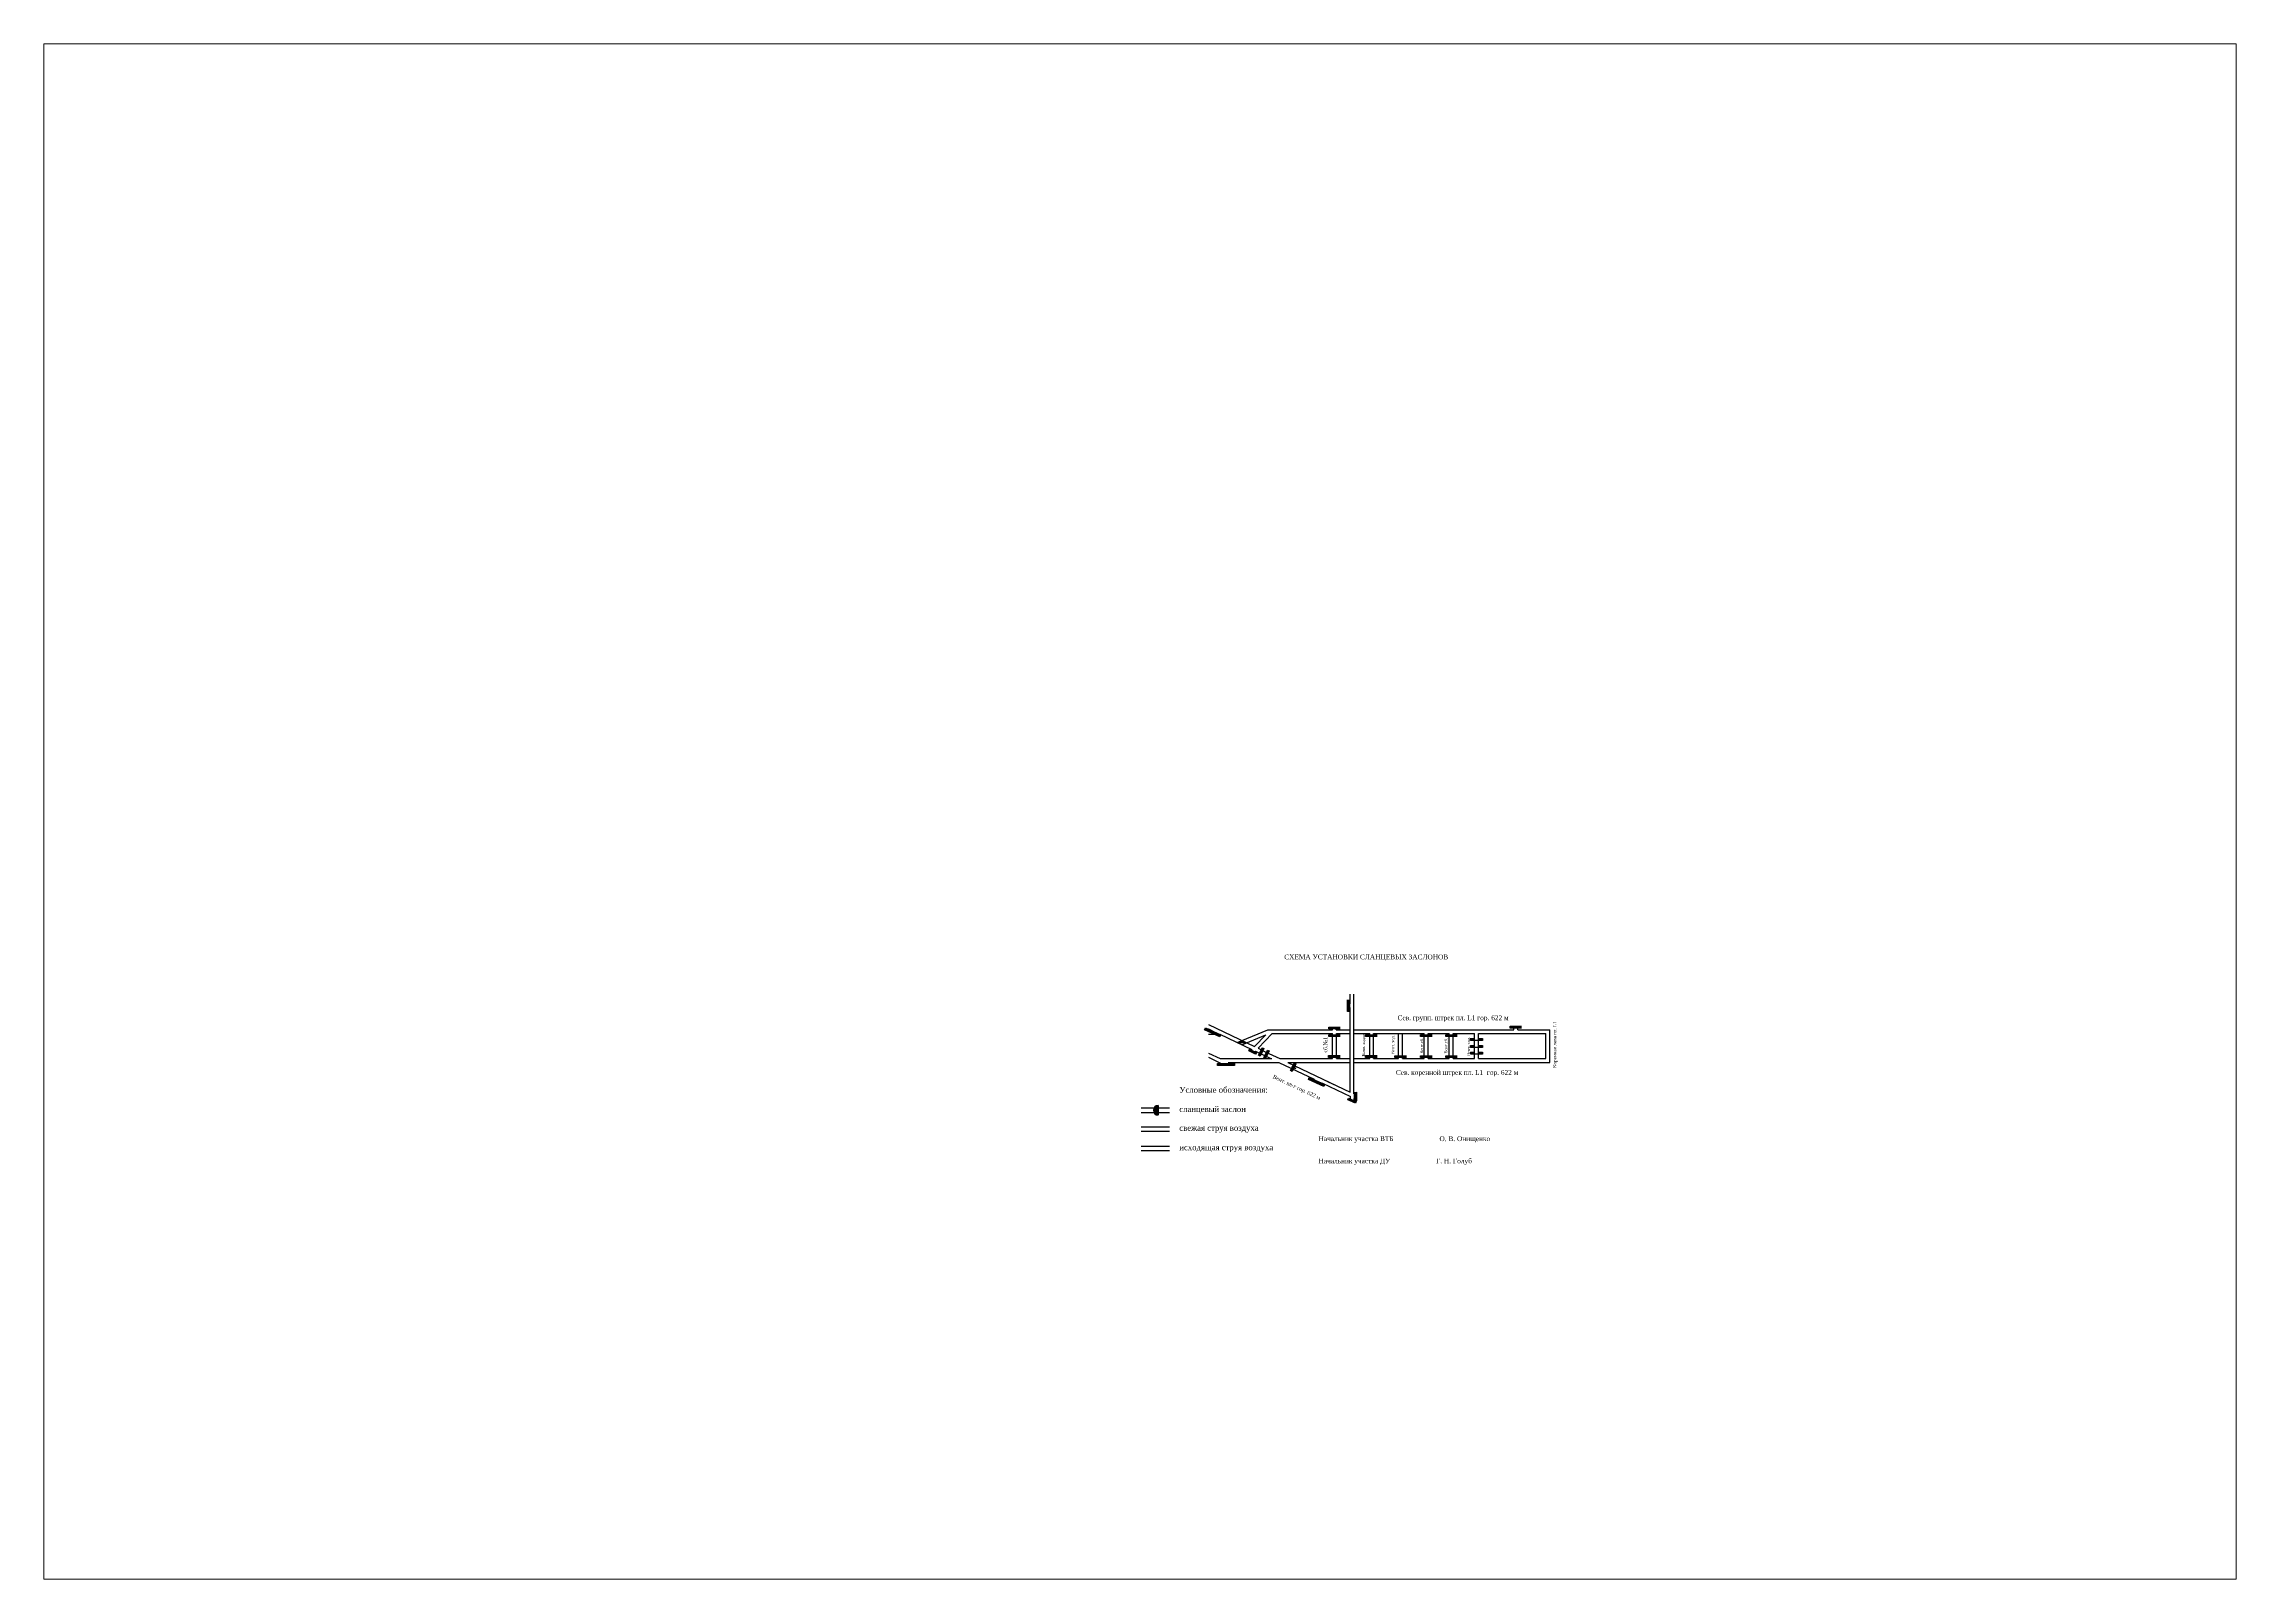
# Paper-space layout 'Layout2' of a CAD drawing. Header units: millimetres. Extents: x 29 to 262, y 20 to 183.
# The model-space entities are those that its viewports show. They can reach past a viewport. Long polylines and large blocks are cut down to what shows.
import ezdxf

# ---------------------------------------------------------------- set-up
doc = ezdxf.new("R2010")
doc.units = ezdxf.units.MM
for name, color, linetype in [('Двери', 7, 'Continuous'), ('Перемычки 01', 7, 'Continuous'), ('Уловные обозн схема сланц', 7, 'Continuous')]:
    doc.layers.add(name, color=color, linetype=linetype)
doc.styles.get("Standard").update_dxf_attribs({"font": 'TIMES.TTF', "height": 10})

msp = doc.modelspace()

# ---------------------------------------------------------------- hatches: boundary and pattern name
for color, points in [(256, [(-173.4, -284.9), (-178.3, -287), (-168.5, -287.2)]), (3, [(-165.3, -294.1), (-166, -295.5), (-159.2, -299), (-158.5, -297.6)]), (256, [(-121.6, -311.8), (-121.7, -312), (-119.6, -312.9), (-119.5, -312.8)]), (256, [(-120.6, -312.3), (-120.7, -312.4), (-119.2, -313.1), (-119.2, -313)]), (256, [(-117.5, -313.9), (-117.4, -313.8), (-119.4, -312.8), (-119.5, -313)])]:
    msp.add_hatch(color=color).paths.add_polyline_path(points)
h = msp.add_hatch(color=256)
h.paths.add_polyline_path([(-165.3, -293.9), (-166.2, -295.5), (-159.2, -299.2), (-158.3, -297.6)])
h.paths.add_polyline_path([(-158.5, -297.6), (-159.2, -299), (-166, -295.5), (-165.3, -294.1)], flags=16)
h = msp.add_hatch(color=256)
h.paths.add_polyline_path([(-150.5, -293.2), (-152.2, -292.4), (-156, -300.2), (-154.3, -301)])
h.paths.add_polyline_path([(-150.7, -293.3), (-152.1, -292.6), (-155.8, -300.1), (-154.4, -300.8)], flags=16)
h = msp.add_hatch(color=256)
h.paths.add_polyline_path([(-145.1, -295.7), (-146.8, -294.9), (-150.6, -302.7), (-148.9, -303.5)])
h.paths.add_polyline_path([(-145.3, -295.8), (-146.7, -295.1), (-150.5, -302.6), (-149, -303.3)], flags=16)
h = msp.add_hatch(color=256)
h.paths.add_polyline_path([(-117.2, -309.3), (-118.9, -308.4), (-122.7, -316.2), (-121, -317)])
h.paths.add_polyline_path([(-117.4, -309.3), (-118.8, -308.6), (-122.5, -316.1), (-121.1, -316.9)], flags=16)
at = {"layer": 'Двери'}
h = msp.add_hatch(color=256, dxfattribs=at)
h.paths.add_polyline_path([(68.7, -282.6), (64.6, -282.6), (64.6, -284.8), (68.7, -284.8), (68.7, -284.7), (64.7, -284.7), (64.7, -282.7), (68.7, -282.7)])
h.paths.add_polyline_path([(72.7, -284.7), (68.7, -284.7), (68.7, -284.8), (72.7, -284.8)])
h.paths.add_polyline_path([(76.8, -282.6), (72.7, -282.6), (72.7, -282.7), (76.7, -282.7), (76.7, -284.7), (72.7, -284.7), (72.7, -284.8), (76.8, -284.8)])
h = msp.add_hatch(color=256, dxfattribs=at)
h.paths.add_polyline_path([(68.7, -289.9), (64.6, -289.9), (64.6, -292.1), (68.7, -292.1), (68.7, -292), (64.7, -292), (64.7, -290), (68.7, -290)])
h.paths.add_polyline_path([(72.7, -292), (68.7, -292), (68.7, -292.1), (72.7, -292.1)])
h.paths.add_polyline_path([(76.8, -289.9), (72.7, -289.9), (72.7, -290), (76.7, -290), (76.7, -292), (72.7, -292), (72.7, -292.1), (76.8, -292.1)])
h = msp.add_hatch(color=3, dxfattribs=at)
h.paths.add_polyline_path([(64.7, -282.7), (64.7, -284.7), (68.7, -284.7), (68.7, -282.7)])
h.paths.add_polyline_path([(76.7, -284.7), (76.7, -282.7), (72.7, -282.7), (72.7, -284.7)])
h = msp.add_hatch(color=3, dxfattribs=at)
h.paths.add_polyline_path([(64.7, -290), (64.7, -292), (68.7, -292), (68.7, -290)])
h.paths.add_polyline_path([(76.7, -292), (76.7, -290), (72.7, -290), (72.7, -292)])
h = msp.add_hatch(color=256, dxfattribs=at)
h.paths.add_polyline_path([(68.8, -296.9), (64.7, -296.9), (64.7, -299.1), (68.8, -299.1), (68.8, -299), (64.8, -299), (64.8, -297), (68.8, -297)])
h.paths.add_polyline_path([(72.8, -299), (68.8, -299), (68.8, -299.1), (72.8, -299.1)])
h.paths.add_polyline_path([(76.9, -296.9), (72.8, -296.9), (72.8, -297), (76.8, -297), (76.8, -299), (72.8, -299), (72.8, -299.1), (76.9, -299.1)])
h = msp.add_hatch(color=3, dxfattribs=at)
h.paths.add_polyline_path([(64.8, -297), (64.8, -299), (68.8, -299), (68.8, -297)])
h.paths.add_polyline_path([(76.8, -299), (76.8, -297), (72.8, -297), (72.8, -299)])
at = {"layer": 'Перемычки 01'}
h = msp.add_hatch(color=256, dxfattribs=at)
h.paths.add_polyline_path([(-61.4, -254.7), (-61.4, -250.6), (-61.5, -250.6), (-61.5, -254.6), (-63.5, -254.6), (-63.5, -250.6), (-63.6, -250.6), (-63.6, -254.7)])
h.paths.add_polyline_path([(-61.5, -250.6), (-61.4, -250.6), (-61.4, -242.5), (-63.6, -242.5), (-63.6, -250.6), (-63.5, -250.6), (-63.5, -242.6), (-61.5, -242.6)])
h = msp.add_hatch(color=3, dxfattribs=at)
h.paths.add_polyline_path([(-63.5, -254.6), (-61.5, -254.6), (-61.5, -250.6), (-63.5, -250.6)])
h.paths.add_polyline_path([(-61.5, -246.6), (-63.5, -246.6), (-63.5, -250.6), (-61.5, -250.6)])
h.paths.add_polyline_path([(-61.5, -246.6), (-61.5, -242.6), (-63.5, -242.6), (-63.5, -246.6)])
h = msp.add_hatch(color=256, dxfattribs=at)
h.paths.add_polyline_path([(-211.5, -271.8), (-212.4, -273.8), (-196.3, -281), (-195.5, -279)])
h.paths.add_polyline_path([(-195.6, -279.1), (-196.4, -280.8), (-212.2, -273.7), (-211.5, -272)], flags=16)
for points in [[(-211.5, -272), (-212.2, -273.7), (-196.4, -280.8), (-195.6, -279.1)], [(-155.8, -300.1), (-154.4, -300.8), (-150.7, -293.3), (-152.1, -292.6)], [(-150.5, -302.6), (-149, -303.3), (-145.3, -295.8), (-146.7, -295.1)], [(-198.6, -309), (-198.6, -310.9), (-181.3, -310.9), (-181.3, -309)], [(-122.5, -316.1), (-121.1, -316.9), (-117.4, -309.3), (-118.8, -308.6)], [(-103.3, -323.7), (-104.1, -325.4), (-88.3, -332.5), (-87.5, -330.8)], [(-56.1, -347.4), (-54.4, -347.4), (-54.5, -339), (-56.1, -339)], [(-55.2, -350), (-54.6, -348.5), (-62.3, -345.1), (-62.9, -346.6)]]:
    msp.add_hatch(color=3, dxfattribs=at).paths.add_polyline_path(points)
h = msp.add_hatch(color=256, dxfattribs=at)
h.paths.add_polyline_path([(-83.1, -272.9), (-79, -272.9), (-79, -272.8), (-83, -272.8), (-83, -270.8), (-79, -270.8), (-79, -270.7), (-83.1, -270.7)])
h.paths.add_polyline_path([(-79, -272.8), (-79, -272.9), (-70.9, -272.9), (-70.9, -270.7), (-79, -270.7), (-79, -270.8), (-71, -270.8), (-71, -272.8)])
h = msp.add_hatch(color=3, dxfattribs=at)
h.paths.add_polyline_path([(-83, -270.8), (-83, -272.8), (-79, -272.8), (-79, -270.8)])
h.paths.add_polyline_path([(-75, -272.8), (-75, -270.8), (-79, -270.8), (-79, -272.8)])
h.paths.add_polyline_path([(-75, -272.8), (-71, -272.8), (-71, -270.8), (-75, -270.8)])
h = msp.add_hatch(color=256, dxfattribs=at)
h.paths.add_polyline_path([(105.5, -272.1), (109.6, -272.1), (109.6, -272), (105.6, -272), (105.6, -270), (109.6, -270), (109.6, -269.9), (105.5, -269.9)])
h.paths.add_polyline_path([(109.6, -272), (109.6, -272.1), (117.7, -272.1), (117.7, -269.9), (109.6, -269.9), (109.6, -270), (117.6, -270), (117.6, -272)])
h = msp.add_hatch(color=3, dxfattribs=at)
h.paths.add_polyline_path([(105.6, -270), (105.6, -272), (109.6, -272), (109.6, -270)])
h.paths.add_polyline_path([(113.6, -272), (113.6, -270), (109.6, -270), (109.6, -272)])
h.paths.add_polyline_path([(113.6, -272), (117.6, -272), (117.6, -270), (113.6, -270)])
h = msp.add_hatch(color=256, dxfattribs=at)
h.paths.add_polyline_path([(-83.1, -280.9), (-79, -280.9), (-79, -280.8), (-83, -280.8), (-83, -278.8), (-79, -278.8), (-79, -278.7), (-83.1, -278.7)])
h.paths.add_polyline_path([(-79, -280.8), (-79, -280.9), (-70.9, -280.9), (-70.9, -278.7), (-79, -278.7), (-79, -278.8), (-71, -278.8), (-71, -280.8)])
h = msp.add_hatch(color=3, dxfattribs=at)
h.paths.add_polyline_path([(-83, -278.8), (-83, -280.8), (-79, -280.8), (-79, -278.8)])
h.paths.add_polyline_path([(-75, -280.8), (-75, -278.8), (-79, -278.8), (-79, -280.8)])
h.paths.add_polyline_path([(-75, -280.8), (-71, -280.8), (-71, -278.8), (-75, -278.8)])
h = msp.add_hatch(color=256, dxfattribs=at)
h.paths.add_polyline_path([(-44.8, -280.9), (-40.7, -280.9), (-40.7, -280.8), (-44.7, -280.8), (-44.7, -278.8), (-40.7, -278.8), (-40.7, -278.7), (-44.8, -278.7)])
h.paths.add_polyline_path([(-40.7, -280.8), (-40.7, -280.9), (-32.6, -280.9), (-32.6, -278.7), (-40.7, -278.7), (-40.7, -278.8), (-32.7, -278.8), (-32.7, -280.8)])
h = msp.add_hatch(color=3, dxfattribs=at)
h.paths.add_polyline_path([(-44.7, -278.8), (-44.7, -280.8), (-40.7, -280.8), (-40.7, -278.8)])
h.paths.add_polyline_path([(-36.7, -280.8), (-36.7, -278.8), (-40.7, -278.8), (-40.7, -280.8)])
h.paths.add_polyline_path([(-36.7, -280.8), (-32.7, -280.8), (-32.7, -278.8), (-36.7, -278.8)])
h = msp.add_hatch(color=256, dxfattribs=at)
h.paths.add_polyline_path([(12.5, -280.9), (16.6, -280.9), (16.6, -280.8), (12.6, -280.8), (12.6, -278.8), (16.6, -278.8), (16.6, -278.7), (12.5, -278.7)])
h.paths.add_polyline_path([(16.6, -280.8), (16.6, -280.9), (24.7, -280.9), (24.7, -278.7), (16.6, -278.7), (16.6, -278.8), (24.6, -278.8), (24.6, -280.8)])
h = msp.add_hatch(color=3, dxfattribs=at)
h.paths.add_polyline_path([(12.6, -278.8), (12.6, -280.8), (16.6, -280.8), (16.6, -278.8)])
h.paths.add_polyline_path([(20.6, -280.8), (20.6, -278.8), (16.6, -278.8), (16.6, -280.8)])
h.paths.add_polyline_path([(20.6, -280.8), (24.6, -280.8), (24.6, -278.8), (20.6, -278.8)])
h = msp.add_hatch(color=256, dxfattribs=at)
h.paths.add_polyline_path([(38.6, -280.9), (42.7, -280.9), (42.7, -280.8), (38.7, -280.8), (38.7, -278.8), (42.7, -278.8), (42.7, -278.7), (38.6, -278.7)])
h.paths.add_polyline_path([(42.7, -280.8), (42.7, -280.9), (50.8, -280.9), (50.8, -278.7), (42.7, -278.7), (42.7, -278.8), (50.7, -278.8), (50.7, -280.8)])
h = msp.add_hatch(color=3, dxfattribs=at)
h.paths.add_polyline_path([(38.7, -278.8), (38.7, -280.8), (42.7, -280.8), (42.7, -278.8)])
h.paths.add_polyline_path([(46.7, -280.8), (46.7, -278.8), (42.7, -278.8), (42.7, -280.8)])
h.paths.add_polyline_path([(46.7, -280.8), (50.7, -280.8), (50.7, -278.8), (46.7, -278.8)])
h = msp.add_hatch(color=256, dxfattribs=at)
h.paths.add_polyline_path([(-198.7, -308.8), (-198.7, -311), (-181.1, -311), (-181.1, -308.8)])
h.paths.add_polyline_path([(-181.3, -309), (-181.3, -310.9), (-198.6, -310.9), (-198.6, -309)], flags=16)
h = msp.add_hatch(color=256, dxfattribs=at)
h.paths.add_polyline_path([(-83.3, -302.5), (-79.2, -302.5), (-79.2, -302.4), (-83.2, -302.4), (-83.2, -300.4), (-79.2, -300.4), (-79.2, -300.3), (-83.3, -300.3)])
h.paths.add_polyline_path([(-79.2, -302.4), (-79.2, -302.5), (-71.1, -302.5), (-71.1, -300.3), (-79.2, -300.3), (-79.2, -300.4), (-71.2, -300.4), (-71.2, -302.4)])
h = msp.add_hatch(color=3, dxfattribs=at)
h.paths.add_polyline_path([(-83.2, -300.4), (-83.2, -302.4), (-79.2, -302.4), (-79.2, -300.4)])
h.paths.add_polyline_path([(-75.2, -302.4), (-75.2, -300.4), (-79.2, -300.4), (-79.2, -302.4)])
h.paths.add_polyline_path([(-75.2, -302.4), (-71.2, -302.4), (-71.2, -300.4), (-75.2, -300.4)])
h = msp.add_hatch(color=256, dxfattribs=at)
h.paths.add_polyline_path([(-44.8, -302.5), (-40.7, -302.5), (-40.7, -302.4), (-44.7, -302.4), (-44.7, -300.4), (-40.7, -300.4), (-40.7, -300.3), (-44.8, -300.3)])
h.paths.add_polyline_path([(-40.7, -302.4), (-40.7, -302.5), (-32.6, -302.5), (-32.6, -300.3), (-40.7, -300.3), (-40.7, -300.4), (-32.7, -300.4), (-32.7, -302.4)])
h = msp.add_hatch(color=3, dxfattribs=at)
h.paths.add_polyline_path([(-44.7, -300.4), (-44.7, -302.4), (-40.7, -302.4), (-40.7, -300.4)])
h.paths.add_polyline_path([(-36.7, -302.4), (-36.7, -300.4), (-40.7, -300.4), (-40.7, -302.4)])
h.paths.add_polyline_path([(-36.7, -302.4), (-32.7, -302.4), (-32.7, -300.4), (-36.7, -300.4)])
h = msp.add_hatch(color=256, dxfattribs=at)
h.paths.add_polyline_path([(-14.4, -302.8), (-10.3, -302.8), (-10.3, -302.7), (-14.3, -302.7), (-14.3, -300.7), (-10.3, -300.7), (-10.3, -300.6), (-14.4, -300.6)])
h.paths.add_polyline_path([(-10.3, -302.7), (-10.3, -302.8), (-2.2, -302.8), (-2.2, -300.6), (-10.3, -300.6), (-10.3, -300.7), (-2.3, -300.7), (-2.3, -302.7)])
h = msp.add_hatch(color=3, dxfattribs=at)
h.paths.add_polyline_path([(-14.3, -300.7), (-14.3, -302.7), (-10.3, -302.7), (-10.3, -300.7)])
h.paths.add_polyline_path([(-6.3, -302.7), (-6.3, -300.7), (-10.3, -300.7), (-10.3, -302.7)])
h.paths.add_polyline_path([(-6.3, -302.7), (-2.3, -302.7), (-2.3, -300.7), (-6.3, -300.7)])
h = msp.add_hatch(color=256, dxfattribs=at)
h.paths.add_polyline_path([(12.5, -302.8), (16.6, -302.8), (16.6, -302.7), (12.6, -302.7), (12.6, -300.7), (16.6, -300.7), (16.6, -300.6), (12.5, -300.6)])
h.paths.add_polyline_path([(16.6, -302.7), (16.6, -302.8), (24.7, -302.8), (24.7, -300.6), (16.6, -300.6), (16.6, -300.7), (24.6, -300.7), (24.6, -302.7)])
h = msp.add_hatch(color=3, dxfattribs=at)
h.paths.add_polyline_path([(12.6, -300.7), (12.6, -302.7), (16.6, -302.7), (16.6, -300.7)])
h.paths.add_polyline_path([(20.6, -302.7), (20.6, -300.7), (16.6, -300.7), (16.6, -302.7)])
h.paths.add_polyline_path([(20.6, -302.7), (24.6, -302.7), (24.6, -300.7), (20.6, -300.7)])
h = msp.add_hatch(color=256, dxfattribs=at)
h.paths.add_polyline_path([(38.6, -302.8), (42.7, -302.8), (42.7, -302.7), (38.7, -302.7), (38.7, -300.7), (42.7, -300.7), (42.7, -300.6), (38.6, -300.6)])
h.paths.add_polyline_path([(42.7, -302.7), (42.7, -302.8), (50.8, -302.8), (50.8, -300.6), (42.7, -300.6), (42.7, -300.7), (50.7, -300.7), (50.7, -302.7)])
h = msp.add_hatch(color=3, dxfattribs=at)
h.paths.add_polyline_path([(38.7, -300.7), (38.7, -302.7), (42.7, -302.7), (42.7, -300.7)])
h.paths.add_polyline_path([(46.7, -302.7), (46.7, -300.7), (42.7, -300.7), (42.7, -302.7)])
h.paths.add_polyline_path([(46.7, -302.7), (50.7, -302.7), (50.7, -300.7), (46.7, -300.7)])
h = msp.add_hatch(color=256, dxfattribs=at)
h.paths.add_polyline_path([(-103.4, -323.5), (-104.2, -325.5), (-88.2, -332.7), (-87.3, -330.7)])
h.paths.add_polyline_path([(-87.5, -330.8), (-88.3, -332.5), (-104.1, -325.4), (-103.3, -323.7)], flags=16)
h = msp.add_hatch(color=256, dxfattribs=at)
h.paths.add_polyline_path([(-54.3, -338.8), (-56.2, -338.9), (-56.2, -347.5), (-54.3, -347.5)])
h.paths.add_polyline_path([(-54.5, -339), (-56.1, -339), (-56.1, -347.4), (-54.4, -347.4)], flags=16)
h = msp.add_hatch(color=256, dxfattribs=at)
h.paths.add_polyline_path([(-62.4, -345), (-63.1, -346.7), (-55.1, -350.1), (-54.4, -348.4)])
h.paths.add_polyline_path([(-62.3, -345.1), (-62.9, -346.6), (-55.2, -350), (-54.6, -348.5)], flags=16)
at = {"layer": 'Уловные обозн схема сланц'}
h = msp.add_hatch(color=256, dxfattribs=at)
h.paths.add_polyline_path([(-260.6, -352.5, 0.267949), (-264.9, -355), (-260.6, -355)])
h.paths.add_polyline_path([(-260.6, -355), (-264.9, -355, 0.267949), (-264.9, -360), (-260.6, -360)])
h.paths.add_polyline_path([(-260.6, -360), (-264.9, -360, 0.267949), (-260.6, -362.4)])

# ---------------------------------------------------------------- linework, layer by layer
for p, q in [((-61.5, -246.6), (-60.8, -246.6)), ((-61.5, -250.6), (-60.8, -250.6)), ((-60.8, -246.6), (-60.8, -236.7)), ((-60.8, -338.6), (-60.8, -250.6)), ((-56.8, -340.5), (-56.8, -236.7)), ((-208.2, -268.3), (-160.2, -291.2)), ((-208.2, -272.7), (-204.7, -274.4)), ((-178.3, -287), (-146.3, -273.7)), ((-146.3, -273.7), (-92.8, -273.7)), ((-92.8, -273.7), (-79.2, -273.7)), ((-79.2, -273.7), (-79.2, -272.9)), ((-75.2, -273.7), (-75.2, -272.9)), ((-75.2, -273.7), (-60.8, -273.7)), ((-56.8, -273.7), (-6.3, -273.7)), ((-6.3, -273.7), (37.1, -273.7)), ((-6.3, -273.7), (-6.1, -273.7)), ((35.1, -273.7), (109.7, -273.7)), ((109.7, -273.7), (109.7, -270)), ((113.7, -273.7), (113.7, -270)), ((147, -307.7), (147, -273.6)), ((-208.2, -274.4), (-204.7, -274.4)), ((-208.2, -278.4), (-196.3, -278.4)), ((-196.3, -278.4), (-163.1, -294.2)), ((-178.3, -287), (-168.5, -287.2)), ((-173.5, -289.3), (-148.5, -278.9)), ((-164, -295.2), (-163.1, -294.2)), ((-160.3, -297.1), (-159.3, -296)), ((-160.2, -291.2), (-148.5, -278.9)), ((-159.3, -296), (-143.3, -303.7)), ((-156.4, -293), (-141.8, -277.7)), ((-156.4, -293), (-149.1, -296.5)), ((-149.1, -296.5), (-134, -303.7)), ((-141.8, -277.7), (-79.1, -277.7)), ((-79.1, -303.7), (-79.1, -277.7)), ((-75.1, -303.7), (-75.1, -277.7)), ((-75.1, -277.7), (-72, -277.7)), ((-72, -277.7), (-60.8, -277.7)), ((-56.8, -277.7), (-40.4, -277.7)), ((-40.4, -303.7), (-40.4, -277.7)), ((-36.4, -303.7), (-36.4, -277.7)), ((-36.4, -277.7), (-10.3, -277.7)), ((-10.3, -303.7), (-10.3, -277.7)), ((-6.3, -277.7), (-1.2, -277.7)), ((-6.3, -277.7), (14.6, -277.7)), ((-6.3, -303.7), (-6.3, -277.7)), ((-1.2, -277.7), (10.6, -277.7)), ((14.6, -277.7), (16.3, -277.7)), ((16.3, -303.7), (16.3, -277.7)), ((20.3, -303.7), (20.3, -277.7)), ((20.3, -277.7), (42.4, -277.7)), ((42.4, -303.7), (42.4, -277.7)), ((46.4, -303.7), (46.4, -277.7)), ((46.4, -277.7), (68.7, -277.7)), ((68.7, -303.7), (68.7, -277.7)), ((72.7, -303.7), (72.7, -277.7)), ((72.7, -277.7), (143, -277.7)), ((143, -303.7), (143, -277.7)), ((-208.2, -297.9), (-196, -303.7)), ((-208.2, -302.3), (-194.2, -309)), ((-196, -303.7), (-142.4, -303.7)), ((-187.6, -307.7), (-184.9, -309)), ((-187.6, -307.7), (-134.6, -307.7)), ((-134.9, -307.7), (-98.2, -325.2)), ((-134, -303.7), (-79.1, -303.7)), ((-125.6, -307.7), (-72, -307.7)), ((-125.6, -307.7), (-60.8, -338.6)), ((-75.1, -303.7), (-72, -303.7)), ((-72, -303.7), (-60.8, -303.7)), ((-72, -307.7), (-60.8, -307.7)), ((-56.8, -303.7), (-40.4, -303.7)), ((-56.8, -307.7), (14.6, -307.7)), ((-36.4, -303.7), (-19.7, -303.7)), ((-21.3, -303.7), (-10.3, -303.7)), ((-6.3, -303.7), (10.6, -303.7)), ((-6.3, -303.7), (14.6, -303.7)), ((14.6, -303.7), (16.3, -303.7)), ((14.6, -307.7), (41.1, -307.7)), ((20.3, -303.7), (42.4, -303.7)), ((41.1, -307.7), (147, -307.7)), ((46.4, -303.7), (68.7, -303.7)), ((72.7, -303.7), (84, -303.7)), ((83.7, -303.7), (143, -303.7)), ((93.4, -303.7), (93.4, -303.7)), ((-100, -325.2), (-98.2, -325.2)), ((-90.8, -329.3), (-89.5, -329.3)), ((-89.5, -329.3), (-60.5, -343.2)), ((-84.9, -327.1), (-77.6, -330.6)), ((-56.8, -340.5), (-56.1, -340.8)), ((-60.5, -345.9), (-60.5, -343.2)), ((-56.5, -347.6), (-56.5, -345.1)), ((-56.5, -345.1), (-56.2, -345.2))]:
    msp.add_line(p, q)
at = {"color": 0}
for p, q in [((113.8, -273.6), (147, -273.6)), ((-10.3, -277.7), (-6.3, -277.7))]:
    msp.add_line(p, q, dxfattribs=at)
for points in [[(-165.3, -293.9), (-158.3, -297.6), (-159.2, -299.2), (-166.2, -295.5)], [(-165.3, -294.1), (-158.5, -297.6), (-159.2, -299), (-166, -295.5)], [(-150.5, -293.2), (-154.3, -301), (-156, -300.2), (-152.2, -292.4)], [(-150.7, -293.3), (-154.4, -300.8), (-155.8, -300.1), (-152.1, -292.6)], [(-145.1, -295.7), (-148.9, -303.5), (-150.6, -302.7), (-146.8, -294.9)], [(-145.3, -295.8), (-149, -303.3), (-150.5, -302.6), (-146.7, -295.1)], [(-117.2, -309.3), (-121, -317), (-122.7, -316.2), (-118.9, -308.4)], [(-117.4, -309.3), (-121.1, -316.9), (-122.5, -316.1), (-118.8, -308.6)]]:
    msp.add_lwpolyline(points, close=True)
at = {"layer": 'Двери'}
for p, q in [((-121.7, -312), (-117.5, -313.9)), ((-121.6, -311.8), (-117.4, -313.8))]:
    msp.add_line(p, q, dxfattribs=at)
for points in [[(72.7, -282.6), (76.8, -282.6), (76.8, -284.8), (64.6, -284.8), (64.6, -282.6), (68.7, -282.6)], [(72.7, -289.9), (76.8, -289.9), (76.8, -292.1), (64.6, -292.1), (64.6, -289.9), (68.7, -289.9)], [(72.7, -282.7), (76.7, -282.7), (76.7, -284.7), (64.7, -284.7), (64.7, -282.7), (68.7, -282.7)], [(72.7, -290), (76.7, -290), (76.7, -292), (64.7, -292), (64.7, -290), (68.7, -290)], [(72.8, -296.9), (76.9, -296.9), (76.9, -299.1), (64.7, -299.1), (64.7, -296.9), (68.8, -296.9)], [(72.8, -297), (76.8, -297), (76.8, -299), (64.8, -299), (64.8, -297), (68.8, -297)]]:
    msp.add_lwpolyline(points, dxfattribs=at)
at = {"layer": 'Перемычки 01'}
for points in [[(-61.5, -242.6), (-61.5, -254.6), (-63.5, -254.6), (-63.5, -242.6)], [(-71, -272.8), (-83, -272.8), (-83, -270.8), (-71, -270.8)], [(117.6, -272), (105.6, -272), (105.6, -270), (117.6, -270)], [(-71, -280.8), (-83, -280.8), (-83, -278.8), (-71, -278.8)], [(-32.7, -280.8), (-44.7, -280.8), (-44.7, -278.8), (-32.7, -278.8)], [(24.6, -280.8), (12.6, -280.8), (12.6, -278.8), (24.6, -278.8)], [(50.7, -280.8), (38.7, -280.8), (38.7, -278.8), (50.7, -278.8)], [(-71.2, -302.4), (-83.2, -302.4), (-83.2, -300.4), (-71.2, -300.4)], [(-32.7, -302.4), (-44.7, -302.4), (-44.7, -300.4), (-32.7, -300.4)], [(-2.3, -302.7), (-14.3, -302.7), (-14.3, -300.7), (-2.3, -300.7)], [(24.6, -302.7), (12.6, -302.7), (12.6, -300.7), (24.6, -300.7)], [(50.7, -302.7), (38.7, -302.7), (38.7, -300.7), (50.7, -300.7)]]:
    msp.add_lwpolyline(points, dxfattribs=at)
for points in [[(-211.5, -271.8), (-195.5, -279), (-196.3, -281), (-212.4, -273.8)], [(-211.5, -272), (-195.6, -279.1), (-196.4, -280.8), (-212.2, -273.7)], [(-198.7, -308.8), (-181.1, -308.8), (-181.1, -311), (-198.7, -311)], [(-198.6, -309), (-181.3, -309), (-181.3, -310.9), (-198.6, -310.9)], [(-103.4, -323.5), (-87.3, -330.7), (-88.2, -332.7), (-104.2, -325.5)], [(-103.3, -323.7), (-87.5, -330.8), (-88.3, -332.5), (-104.1, -325.4)], [(-54.3, -338.8), (-54.3, -347.5), (-56.2, -347.5), (-56.2, -338.9)], [(-54.5, -339), (-54.4, -347.4), (-56.1, -347.4), (-56.1, -339)], [(-62.4, -345), (-54.4, -348.4), (-55.1, -350.1), (-63.1, -346.7)], [(-62.3, -345.1), (-54.6, -348.5), (-55.2, -350), (-62.9, -346.6)]]:
    msp.add_lwpolyline(points, close=True, dxfattribs=at)
at = {"layer": 'Уловные обозн схема сланц'}
for p, q in [((-278.4, -355), (-248.9, -355)), ((-278.4, -359.7), (-248.9, -359.7)), ((-260.6, -352.5), (-260.6, -362.4)), ((-278.4, -374.6), (-248.9, -374.6)), ((-278.4, -379.3), (-248.9, -379.3)), ((-278.4, -394.8), (-248.9, -394.8)), ((-278.4, -399.5), (-248.9, -399.5))]:
    msp.add_line(p, q, dxfattribs=at)
msp.add_arc((-260.6, -357.5), 4.99, 90, 270, dxfattribs=at)

# ---------------------------------------------------------------- texts
for s, p in [('СХЕМА УСТАНОВКИ СЛАНЦЕВЫХ ЗАСЛОНОВ', (-129.4, -200.3)), ('Сев. групп. штрек пл. L1 гор. 622 м', (-11.4, -263.7)), ('Сев. коренной штрек пл. L1  гор. 622 м', (-13.2, -320.6)), ('Начальник участка ВТБ                         О. В. Онищенко', (-93.7, -389.6)), ('Начальник участка ДУ                         Г. Н. Голуб', (-93.7, -412.7))]:
    msp.add_text(s, height=5).set_placement(p)
for s, height, p in [('Коренная лава пл. L1', 3.5, (153.9, -313.4)), ('сб.№1', 4, (-84.6, -297.4)), ('Конв. ходок', 3, (-45.4, -301.4)), ('Вент. ход.', 3, (-14.7, -299)), ('Вент.сб.', 3, (15.1, -298.4)), ('Вент.сб.', 3, (40.4, -298.3)), ('Вент. ход.', 3, (64.1, -300.9))]:
    msp.add_text(s, height=height, rotation=90).set_placement(p)
at = {"color": 7}
msp.add_text('Вент. кв-г гор. 622 м', height=4, rotation=335, dxfattribs=at).set_placement((-141.7, -323.9))
at = {"layer": 'Уловные обозн схема сланц'}
for s, p in [('Условные обозначения:', (-238.6, -339.2)), ('сланцевый заслон', (-238.6, -359.3)), ('свежая струя воздуха', (-238.6, -378.9)), ('исходящая струя воздуха', (-238.6, -399.1))]:
    msp.add_text(s, height=6, dxfattribs=at).set_placement(p)

psp = doc.layouts.new('Layout2')

# ---------------------------------------------------------------- viewports
at = {"layer": '0', "color": 7}
psp.add_viewport(center=(145.33, 101.81), size=(232.53, 162.8987), view_center_point=(-279.51, -46.44), view_height=1598.4981, dxfattribs=at)

doc.saveas('drawing.dxf')
